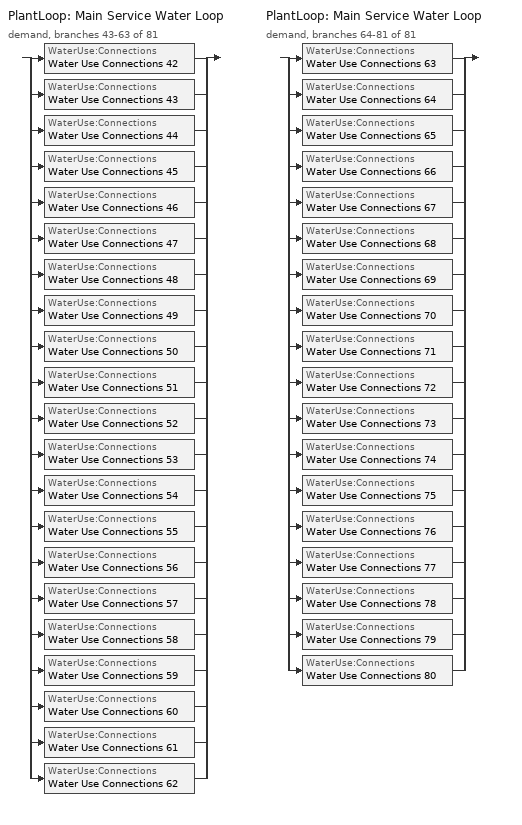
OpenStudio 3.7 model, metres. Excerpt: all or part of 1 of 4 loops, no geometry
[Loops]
PlantLoop 'Main Service Water Loop'
 demand, branches 43-63 of 81: split
  | WaterUse:Connections 'Water Use Connections 42'
  | WaterUse:Connections 'Water Use Connections 43'
  | WaterUse:Connections 'Water Use Connections 44'
  | WaterUse:Connections 'Water Use Connections 45'
  | WaterUse:Connections 'Water Use Connections 46'
  | WaterUse:Connections 'Water Use Connections 47'
  | WaterUse:Connections 'Water Use Connections 48'
  | WaterUse:Connections 'Water Use Connections 49'
  | WaterUse:Connections 'Water Use Connections 50'
  | WaterUse:Connections 'Water Use Connections 51'
  | WaterUse:Connections 'Water Use Connections 52'
  | WaterUse:Connections 'Water Use Connections 53'
  | WaterUse:Connections 'Water Use Connections 54'
  | WaterUse:Connections 'Water Use Connections 55'
  | WaterUse:Connections 'Water Use Connections 56'
  | WaterUse:Connections 'Water Use Connections 57'
  | WaterUse:Connections 'Water Use Connections 58'
  | WaterUse:Connections 'Water Use Connections 59'
  | WaterUse:Connections 'Water Use Connections 60'
  | WaterUse:Connections 'Water Use Connections 61'
  | WaterUse:Connections 'Water Use Connections 62'
PlantLoop 'Main Service Water Loop'
 demand, branches 64-81 of 81: split
  | WaterUse:Connections 'Water Use Connections 63'
  | WaterUse:Connections 'Water Use Connections 64'
  | WaterUse:Connections 'Water Use Connections 65'
  | WaterUse:Connections 'Water Use Connections 66'
  | WaterUse:Connections 'Water Use Connections 67'
  | WaterUse:Connections 'Water Use Connections 68'
  | WaterUse:Connections 'Water Use Connections 69'
  | WaterUse:Connections 'Water Use Connections 70'
  | WaterUse:Connections 'Water Use Connections 71'
  | WaterUse:Connections 'Water Use Connections 72'
  | WaterUse:Connections 'Water Use Connections 73'
  | WaterUse:Connections 'Water Use Connections 74'
  | WaterUse:Connections 'Water Use Connections 75'
  | WaterUse:Connections 'Water Use Connections 76'
  | WaterUse:Connections 'Water Use Connections 77'
  | WaterUse:Connections 'Water Use Connections 78'
  | WaterUse:Connections 'Water Use Connections 79'
  | WaterUse:Connections 'Water Use Connections 80'
[WaterUse:Connections] Drain Water Heat Exchanger Type=None; Drain Water Heat Exchanger Destination=Plant
Name | Water Use Equipment Name 1
Water Use Connections 42 | F8 n2 apartment Service Water Use 0.06gal/min
Water Use Connections 43 | F8 ne apartment Service Water Use 0.06gal/min
Water Use Connections 44 | F8 nw apartment Service Water Use 0.06gal/min
Water Use Connections 45 | F8 s1 apartment Service Water Use 0.06gal/min
Water Use Connections 46 | F8 s2 apartment Service Water Use 0.06gal/min
Water Use Connections 47 | F8 se apartment Service Water Use 0.06gal/min
Water Use Connections 48 | F8 sw apartment Service Water Use 0.06gal/min
Water Use Connections 49 | F9 n1 apartment Service Water Use 0.06gal/min
Water Use Connections 50 | F9 n2 apartment Service Water Use 0.06gal/min
Water Use Connections 51 | F9 ne apartment Service Water Use 0.06gal/min
Water Use Connections 52 | F9 nw apartment Service Water Use 0.06gal/min
Water Use Connections 53 | F9 s1 apartment Service Water Use 0.06gal/min
Water Use Connections 54 | F9 s2 apartment Service Water Use 0.06gal/min
Water Use Connections 55 | F9 se apartment Service Water Use 0.06gal/min
Water Use Connections 56 | F9 sw apartment Service Water Use 0.06gal/min
Water Use Connections 57 | G n1 apartment Service Water Use 0.06gal/min
Water Use Connections 58 | G n2 apartment Service Water Use 0.06gal/min
Water Use Connections 59 | G ne apartment Service Water Use 0.06gal/min
Water Use Connections 60 | G nw apartment Service Water Use 0.06gal/min
Water Use Connections 61 | G s1 apartment Service Water Use 0.06gal/min
Water Use Connections 62 | G s2 apartment Service Water Use 0.06gal/min
Water Use Connections 63 | G sw apartment Service Water Use 0.06gal/min
Water Use Connections 64 | M n1 apartment Service Water Use 0.06gal/min
Water Use Connections 65 | M n2 apartment Service Water Use 0.06gal/min
Water Use Connections 66 | M ne apartment Service Water Use 0.06gal/min
Water Use Connections 67 | M nw apartment Service Water Use 0.06gal/min
Water Use Connections 68 | M s1 apartment Service Water Use 0.06gal/min
Water Use Connections 69 | M s2 apartment Service Water Use 0.06gal/min
Water Use Connections 70 | M se apartment Service Water Use 0.06gal/min
Water Use Connections 71 | M sw apartment Service Water Use 0.06gal/min
Water Use Connections 72 | Office Service Water Use 0.06gal/min
Water Use Connections 73 | T n1 apartment Service Water Use 0.06gal/min
Water Use Connections 74 | T n2 apartment Service Water Use 0.06gal/min
Water Use Connections 75 | T ne apartment Service Water Use 0.06gal/min
Water Use Connections 76 | T nw apartment Service Water Use 0.06gal/min
Water Use Connections 77 | T s1 apartment Service Water Use 0.06gal/min
Water Use Connections 78 | T s2 apartment Service Water Use 0.06gal/min
Water Use Connections 79 | T se apartment Service Water Use 0.06gal/min
Water Use Connections 80 | T sw apartment Service Water Use 0.06gal/min
[WaterUse:Equipment:Definition] Peak Flow Rate {m3/s}=3.95699e-06
Name | Target Temperature Schedule | Sensible Fraction Schedule | Latent Fraction Schedule
F8 n2 apartment Service Water Use Def 0.06gal/min | Schedule Ruleset 128 | Schedule Ruleset 126 | Schedule Ruleset 127
F8 ne apartment Service Water Use Def 0.06gal/min | Schedule Ruleset 131 | Schedule Ruleset 129 | Schedule Ruleset 130
F8 nw apartment Service Water Use Def 0.06gal/min | Schedule Ruleset 134 | Schedule Ruleset 132 | Schedule Ruleset 133
F8 s1 apartment Service Water Use Def 0.06gal/min | Schedule Ruleset 137 | Schedule Ruleset 135 | Schedule Ruleset 136
F8 s2 apartment Service Water Use Def 0.06gal/min | Schedule Ruleset 140 | Schedule Ruleset 138 | Schedule Ruleset 139
F8 se apartment Service Water Use Def 0.06gal/min | Schedule Ruleset 143 | Schedule Ruleset 141 | Schedule Ruleset 142
F8 sw apartment Service Water Use Def 0.06gal/min | Schedule Ruleset 146 | Schedule Ruleset 144 | Schedule Ruleset 145
F9 n1 apartment Service Water Use Def 0.06gal/min | Schedule Ruleset 149 | Schedule Ruleset 147 | Schedule Ruleset 148
F9 n2 apartment Service Water Use Def 0.06gal/min | Schedule Ruleset 152 | Schedule Ruleset 150 | Schedule Ruleset 151
F9 ne apartment Service Water Use Def 0.06gal/min | Schedule Ruleset 155 | Schedule Ruleset 153 | Schedule Ruleset 154
F9 nw apartment Service Water Use Def 0.06gal/min | Schedule Ruleset 158 | Schedule Ruleset 156 | Schedule Ruleset 157
F9 s1 apartment Service Water Use Def 0.06gal/min | Schedule Ruleset 161 | Schedule Ruleset 159 | Schedule Ruleset 160
F9 s2 apartment Service Water Use Def 0.06gal/min | Schedule Ruleset 164 | Schedule Ruleset 162 | Schedule Ruleset 163
F9 se apartment Service Water Use Def 0.06gal/min | Schedule Ruleset 167 | Schedule Ruleset 165 | Schedule Ruleset 166
F9 sw apartment Service Water Use Def 0.06gal/min | Schedule Ruleset 170 | Schedule Ruleset 168 | Schedule Ruleset 169
G n1 apartment Service Water Use Def 0.06gal/min | Schedule Ruleset 173 | Schedule Ruleset 171 | Schedule Ruleset 172
G n2 apartment Service Water Use Def 0.06gal/min | Schedule Ruleset 176 | Schedule Ruleset 174 | Schedule Ruleset 175
G ne apartment Service Water Use Def 0.06gal/min | Schedule Ruleset 179 | Schedule Ruleset 177 | Schedule Ruleset 178
G nw apartment Service Water Use Def 0.06gal/min | Schedule Ruleset 182 | Schedule Ruleset 180 | Schedule Ruleset 181
G s1 apartment Service Water Use Def 0.06gal/min | Schedule Ruleset 185 | Schedule Ruleset 183 | Schedule Ruleset 184
G s2 apartment Service Water Use Def 0.06gal/min | Schedule Ruleset 188 | Schedule Ruleset 186 | Schedule Ruleset 187
G sw apartment Service Water Use Def 0.06gal/min | Schedule Ruleset 191 | Schedule Ruleset 189 | Schedule Ruleset 190
M n1 apartment Service Water Use Def 0.06gal/min | Schedule Ruleset 194 | Schedule Ruleset 192 | Schedule Ruleset 193
M n2 apartment Service Water Use Def 0.06gal/min | Schedule Ruleset 197 | Schedule Ruleset 195 | Schedule Ruleset 196
M ne apartment Service Water Use Def 0.06gal/min | Schedule Ruleset 200 | Schedule Ruleset 198 | Schedule Ruleset 199
M nw apartment Service Water Use Def 0.06gal/min | Schedule Ruleset 203 | Schedule Ruleset 201 | Schedule Ruleset 202
M s1 apartment Service Water Use Def 0.06gal/min | Schedule Ruleset 206 | Schedule Ruleset 204 | Schedule Ruleset 205
M s2 apartment Service Water Use Def 0.06gal/min | Schedule Ruleset 209 | Schedule Ruleset 207 | Schedule Ruleset 208
M se apartment Service Water Use Def 0.06gal/min | Schedule Ruleset 212 | Schedule Ruleset 210 | Schedule Ruleset 211
M sw apartment Service Water Use Def 0.06gal/min | Schedule Ruleset 215 | Schedule Ruleset 213 | Schedule Ruleset 214
Office Service Water Use Def 0.06gal/min | Schedule Ruleset 218 | Schedule Ruleset 216 | Schedule Ruleset 217
T n1 apartment Service Water Use Def 0.06gal/min | Schedule Ruleset 221 | Schedule Ruleset 219 | Schedule Ruleset 220
T n2 apartment Service Water Use Def 0.06gal/min | Schedule Ruleset 224 | Schedule Ruleset 222 | Schedule Ruleset 223
T ne apartment Service Water Use Def 0.06gal/min | Schedule Ruleset 227 | Schedule Ruleset 225 | Schedule Ruleset 226
T nw apartment Service Water Use Def 0.06gal/min | Schedule Ruleset 230 | Schedule Ruleset 228 | Schedule Ruleset 229
T s1 apartment Service Water Use Def 0.06gal/min | Schedule Ruleset 233 | Schedule Ruleset 231 | Schedule Ruleset 232
T s2 apartment Service Water Use Def 0.06gal/min | Schedule Ruleset 236 | Schedule Ruleset 234 | Schedule Ruleset 235
T se apartment Service Water Use Def 0.06gal/min | Schedule Ruleset 239 | Schedule Ruleset 237 | Schedule Ruleset 238
T sw apartment Service Water Use Def 0.06gal/min | Schedule Ruleset 242 | Schedule Ruleset 240 | Schedule Ruleset 241
[WaterUse:Equipment] Flow Rate Fraction Schedule=NECB-G-Service Water Heating
Name | Water Use Equipment Definition | Space
F8 n2 apartment Service Water Use 0.06gal/min | F8 n2 apartment Service Water Use Def 0.06gal/min | F8 N2 Apartment
F8 ne apartment Service Water Use 0.06gal/min | F8 ne apartment Service Water Use Def 0.06gal/min | F8 NE Apartment
F8 nw apartment Service Water Use 0.06gal/min | F8 nw apartment Service Water Use Def 0.06gal/min | F8 NW Apartment
F8 s1 apartment Service Water Use 0.06gal/min | F8 s1 apartment Service Water Use Def 0.06gal/min | F8 S1 Apartment
F8 s2 apartment Service Water Use 0.06gal/min | F8 s2 apartment Service Water Use Def 0.06gal/min | F8 S2 Apartment
F8 se apartment Service Water Use 0.06gal/min | F8 se apartment Service Water Use Def 0.06gal/min | F8 SE Apartment
F8 sw apartment Service Water Use 0.06gal/min | F8 sw apartment Service Water Use Def 0.06gal/min | F8 SW Apartment
F9 n1 apartment Service Water Use 0.06gal/min | F9 n1 apartment Service Water Use Def 0.06gal/min | F9 N1 Apartment
F9 n2 apartment Service Water Use 0.06gal/min | F9 n2 apartment Service Water Use Def 0.06gal/min | F9 N2 Apartment
F9 ne apartment Service Water Use 0.06gal/min | F9 ne apartment Service Water Use Def 0.06gal/min | F9 NE Apartment
F9 nw apartment Service Water Use 0.06gal/min | F9 nw apartment Service Water Use Def 0.06gal/min | F9 NW Apartment
F9 s1 apartment Service Water Use 0.06gal/min | F9 s1 apartment Service Water Use Def 0.06gal/min | F9 S1 Apartment
F9 s2 apartment Service Water Use 0.06gal/min | F9 s2 apartment Service Water Use Def 0.06gal/min | F9 S2 Apartment
F9 se apartment Service Water Use 0.06gal/min | F9 se apartment Service Water Use Def 0.06gal/min | F9 SE Apartment
F9 sw apartment Service Water Use 0.06gal/min | F9 sw apartment Service Water Use Def 0.06gal/min | F9 SW Apartment
G n1 apartment Service Water Use 0.06gal/min | G n1 apartment Service Water Use Def 0.06gal/min | G N1 Apartment
G n2 apartment Service Water Use 0.06gal/min | G n2 apartment Service Water Use Def 0.06gal/min | G N2 Apartment
G ne apartment Service Water Use 0.06gal/min | G ne apartment Service Water Use Def 0.06gal/min | G NE Apartment
G nw apartment Service Water Use 0.06gal/min | G nw apartment Service Water Use Def 0.06gal/min | G NW Apartment
G s1 apartment Service Water Use 0.06gal/min | G s1 apartment Service Water Use Def 0.06gal/min | G S1 Apartment
G s2 apartment Service Water Use 0.06gal/min | G s2 apartment Service Water Use Def 0.06gal/min | G S2 Apartment
G sw apartment Service Water Use 0.06gal/min | G sw apartment Service Water Use Def 0.06gal/min | G SW Apartment
M n1 apartment Service Water Use 0.06gal/min | M n1 apartment Service Water Use Def 0.06gal/min | M N1 Apartment
M n2 apartment Service Water Use 0.06gal/min | M n2 apartment Service Water Use Def 0.06gal/min | M N2 Apartment
M ne apartment Service Water Use 0.06gal/min | M ne apartment Service Water Use Def 0.06gal/min | M NE Apartment
M nw apartment Service Water Use 0.06gal/min | M nw apartment Service Water Use Def 0.06gal/min | M NW Apartment
M s1 apartment Service Water Use 0.06gal/min | M s1 apartment Service Water Use Def 0.06gal/min | M S1 Apartment
M s2 apartment Service Water Use 0.06gal/min | M s2 apartment Service Water Use Def 0.06gal/min | M S2 Apartment
M se apartment Service Water Use 0.06gal/min | M se apartment Service Water Use Def 0.06gal/min | M SE Apartment
M sw apartment Service Water Use 0.06gal/min | M sw apartment Service Water Use Def 0.06gal/min | M SW Apartment
Office Service Water Use 0.06gal/min | Office Service Water Use Def 0.06gal/min | Office
T n1 apartment Service Water Use 0.06gal/min | T n1 apartment Service Water Use Def 0.06gal/min | T N1 Apartment
T n2 apartment Service Water Use 0.06gal/min | T n2 apartment Service Water Use Def 0.06gal/min | T N2 Apartment
T ne apartment Service Water Use 0.06gal/min | T ne apartment Service Water Use Def 0.06gal/min | T NE Apartment
T nw apartment Service Water Use 0.06gal/min | T nw apartment Service Water Use Def 0.06gal/min | T NW Apartment
T s1 apartment Service Water Use 0.06gal/min | T s1 apartment Service Water Use Def 0.06gal/min | T S1 Apartment
T s2 apartment Service Water Use 0.06gal/min | T s2 apartment Service Water Use Def 0.06gal/min | T S2 Apartment
T se apartment Service Water Use 0.06gal/min | T se apartment Service Water Use Def 0.06gal/min | T SE Apartment
T sw apartment Service Water Use 0.06gal/min | T sw apartment Service Water Use Def 0.06gal/min | T SW Apartment
[Schedule:Ruleset]
Name | Default Day Schedule
NECB-G-Service Water Heating | NECB-G-Service Water Heating Default
Schedule Ruleset 126 | Schedule Day 129
Schedule Ruleset 127 | Schedule Day 130
Schedule Ruleset 128 | Schedule Day 131
Schedule Ruleset 129 | Schedule Day 132
Schedule Ruleset 130 | Schedule Day 133
Schedule Ruleset 131 | Schedule Day 134
Schedule Ruleset 132 | Schedule Day 135
Schedule Ruleset 133 | Schedule Day 136
Schedule Ruleset 134 | Schedule Day 137
Schedule Ruleset 135 | Schedule Day 138
Schedule Ruleset 136 | Schedule Day 139
Schedule Ruleset 137 | Schedule Day 140
Schedule Ruleset 138 | Schedule Day 141
Schedule Ruleset 139 | Schedule Day 142
Schedule Ruleset 140 | Schedule Day 143
Schedule Ruleset 141 | Schedule Day 144
Schedule Ruleset 142 | Schedule Day 145
Schedule Ruleset 143 | Schedule Day 146
Schedule Ruleset 144 | Schedule Day 147
Schedule Ruleset 145 | Schedule Day 148
Schedule Ruleset 146 | Schedule Day 149
Schedule Ruleset 147 | Schedule Day 150
Schedule Ruleset 148 | Schedule Day 151
Schedule Ruleset 149 | Schedule Day 152
Schedule Ruleset 150 | Schedule Day 153
Schedule Ruleset 151 | Schedule Day 154
Schedule Ruleset 152 | Schedule Day 155
Schedule Ruleset 153 | Schedule Day 156
Schedule Ruleset 154 | Schedule Day 157
Schedule Ruleset 155 | Schedule Day 158
Schedule Ruleset 156 | Schedule Day 159
Schedule Ruleset 157 | Schedule Day 160
Schedule Ruleset 158 | Schedule Day 161
Schedule Ruleset 159 | Schedule Day 162
Schedule Ruleset 160 | Schedule Day 163
Schedule Ruleset 161 | Schedule Day 164
Schedule Ruleset 162 | Schedule Day 165
Schedule Ruleset 163 | Schedule Day 166
Schedule Ruleset 164 | Schedule Day 167
Schedule Ruleset 165 | Schedule Day 168
Schedule Ruleset 166 | Schedule Day 169
Schedule Ruleset 167 | Schedule Day 170
Schedule Ruleset 168 | Schedule Day 171
Schedule Ruleset 169 | Schedule Day 172
Schedule Ruleset 170 | Schedule Day 173
Schedule Ruleset 171 | Schedule Day 174
Schedule Ruleset 172 | Schedule Day 175
Schedule Ruleset 173 | Schedule Day 176
Schedule Ruleset 174 | Schedule Day 177
Schedule Ruleset 175 | Schedule Day 178
Schedule Ruleset 176 | Schedule Day 179
Schedule Ruleset 177 | Schedule Day 180
Schedule Ruleset 178 | Schedule Day 181
Schedule Ruleset 179 | Schedule Day 182
Schedule Ruleset 180 | Schedule Day 183
Schedule Ruleset 181 | Schedule Day 184
Schedule Ruleset 182 | Schedule Day 185
Schedule Ruleset 183 | Schedule Day 186
Schedule Ruleset 184 | Schedule Day 187
Schedule Ruleset 185 | Schedule Day 188
Schedule Ruleset 186 | Schedule Day 189
Schedule Ruleset 187 | Schedule Day 190
Schedule Ruleset 188 | Schedule Day 191
Schedule Ruleset 189 | Schedule Day 192
Schedule Ruleset 190 | Schedule Day 193
Schedule Ruleset 191 | Schedule Day 194
Schedule Ruleset 192 | Schedule Day 195
Schedule Ruleset 193 | Schedule Day 196
Schedule Ruleset 194 | Schedule Day 197
Schedule Ruleset 195 | Schedule Day 198
Schedule Ruleset 196 | Schedule Day 199
Schedule Ruleset 197 | Schedule Day 200
Schedule Ruleset 198 | Schedule Day 201
Schedule Ruleset 199 | Schedule Day 202
Schedule Ruleset 200 | Schedule Day 203
Schedule Ruleset 201 | Schedule Day 204
Schedule Ruleset 202 | Schedule Day 205
Schedule Ruleset 203 | Schedule Day 206
Schedule Ruleset 204 | Schedule Day 207
Schedule Ruleset 205 | Schedule Day 208
Schedule Ruleset 206 | Schedule Day 209
Schedule Ruleset 207 | Schedule Day 210
Schedule Ruleset 208 | Schedule Day 211
Schedule Ruleset 209 | Schedule Day 212
Schedule Ruleset 210 | Schedule Day 213
Schedule Ruleset 211 | Schedule Day 214
Schedule Ruleset 212 | Schedule Day 215
Schedule Ruleset 213 | Schedule Day 216
Schedule Ruleset 214 | Schedule Day 217
Schedule Ruleset 215 | Schedule Day 218
Schedule Ruleset 216 | Schedule Day 219
Schedule Ruleset 217 | Schedule Day 220
Schedule Ruleset 218 | Schedule Day 221
Schedule Ruleset 219 | Schedule Day 222
Schedule Ruleset 220 | Schedule Day 223
Schedule Ruleset 221 | Schedule Day 224
Schedule Ruleset 222 | Schedule Day 225
Schedule Ruleset 223 | Schedule Day 226
Schedule Ruleset 224 | Schedule Day 227
Schedule Ruleset 225 | Schedule Day 228
Schedule Ruleset 226 | Schedule Day 229
Schedule Ruleset 227 | Schedule Day 230
Schedule Ruleset 228 | Schedule Day 231
Schedule Ruleset 229 | Schedule Day 232
Schedule Ruleset 230 | Schedule Day 233
Schedule Ruleset 231 | Schedule Day 234
Schedule Ruleset 232 | Schedule Day 235
Schedule Ruleset 233 | Schedule Day 236
Schedule Ruleset 234 | Schedule Day 237
Schedule Ruleset 235 | Schedule Day 238
Schedule Ruleset 236 | Schedule Day 239
Schedule Ruleset 237 | Schedule Day 240
Schedule Ruleset 238 | Schedule Day 241
Schedule Ruleset 239 | Schedule Day 242
Schedule Ruleset 240 | Schedule Day 243
Schedule Ruleset 241 | Schedule Day 244
Schedule Ruleset 242 | Schedule Day 245
[Schedule:Day]
NECB-G-Service Water Heating Default; NECB-G-Service Water Heating Default|Wkdy Day: 1, 0, 0.1, 6, 0, 0.05, 7, 0, 0.2, 8, 0, 0.8, 9, 0, 0.7, 10, 0, 0.5, 11, 0, 0.4, 14, 0, 0.2, 15, 0, 0.3, 17, 0, 0.5, 19, 0, 0.7, 21, 0, 0.4, 23, 0, 0.2, 24, 0, 0.1
NECB-G-Service Water Heating Sat Day: 1, 0, 0.1, 7, 0, 0.05, 8, 0, 0.2, 11, 0, 0.5, 15, 0, 0.3, 16, 0, 0.7, 17, 0, 0.9, 19, 0, 0.7, 20, 0, 0.6, 21, 0, 0.5, 22, 0, 0.4, 23, 0, 0.3, 24, 0, 0.2
NECB-G-Service Water Heating Sun|Hol Day: 1, 0, 0.1, 8, 0, 0.05, 9, 0, 0.2, 11, 0, 0.3, 13, 0, 0.2, 14, 0, 0.3, 15, 0, 0.4, 16, 0, 0.5, 17, 0, 0.6, 18, 0, 0.7, 19, 0, 0.4, 20, 0, 0.3, 24, 0, 0.2
Schedule Day 129; Schedule Day 132; Schedule Day 135; Schedule Day 138; Schedule Day 141; Schedule Day 144; Schedule Day 147; Schedule Day 150; Schedule Day 153; Schedule Day 156; Schedule Day 159; Schedule Day 162; Schedule Day 165; Schedule Day 168; Schedule Day 171; Schedule Day 174; Schedule Day 177; Schedule Day 180; Schedule Day 183; Schedule Day 186; Schedule Day 189; Schedule Day 192; Schedule Day 195; Schedule Day 198; Schedule Day 201; Schedule Day 204; Schedule Day 207; Schedule Day 210; Schedule Day 213; Schedule Day 216; Schedule Day 219; Schedule Day 222; Schedule Day 225; Schedule Day 228; Schedule Day 231; Schedule Day 234; Schedule Day 237; Schedule Day 240; Schedule Day 243: 24, 0, 0.2
Schedule Day 130; Schedule Day 133; Schedule Day 136; Schedule Day 139; Schedule Day 142; Schedule Day 145; Schedule Day 148; Schedule Day 151; Schedule Day 154; Schedule Day 157; Schedule Day 160; Schedule Day 163; Schedule Day 166; Schedule Day 169; Schedule Day 172; Schedule Day 175; Schedule Day 178; Schedule Day 181; Schedule Day 184; Schedule Day 187; Schedule Day 190; Schedule Day 193; Schedule Day 196; Schedule Day 199; Schedule Day 202; Schedule Day 205; Schedule Day 208; Schedule Day 211; Schedule Day 214; Schedule Day 217; Schedule Day 220; Schedule Day 223; Schedule Day 226; Schedule Day 229; Schedule Day 232; Schedule Day 235; Schedule Day 238; Schedule Day 241; Schedule Day 244: 24, 0, 0.05
Schedule Day 131; Schedule Day 134; Schedule Day 137; Schedule Day 140; Schedule Day 143; Schedule Day 146; Schedule Day 149; Schedule Day 152; Schedule Day 155; Schedule Day 158; Schedule Day 161; Schedule Day 164; Schedule Day 167; Schedule Day 170; Schedule Day 173; Schedule Day 176; Schedule Day 179; Schedule Day 182; Schedule Day 185; Schedule Day 188; Schedule Day 191; Schedule Day 194; Schedule Day 197; Schedule Day 200; Schedule Day 203; Schedule Day 206; Schedule Day 209; Schedule Day 212; Schedule Day 215; Schedule Day 218; Schedule Day 221; Schedule Day 224; Schedule Day 227; Schedule Day 230; Schedule Day 233; Schedule Day 236; Schedule Day 239; Schedule Day 242; Schedule Day 245: 24, 0, 60
[Schedule:Rule] Schedule Ruleset=NECB-G-Service Water Heating; Date Specification Type=DateRange; Start Month=1; Start Day=1; End Month=12; End Day=31
Name | Rule Order | Day Schedule | Apply Monday | Apply Tuesday | Apply Wednesday | Apply Thursday | Apply Friday | Apply Saturday | Apply Sunday
Schedule Rule 17 | 2 | NECB-G-Service Water Heating Default|Wkdy Day | Yes | Yes | Yes | Yes | Yes
Schedule Rule 18 | 1 | NECB-G-Service Water Heating Sat Day |  |  |  |  |  | Yes
Schedule Rule 19 | 0 | NECB-G-Service Water Heating Sun|Hol Day |  |  |  |  |  |  | Yes
